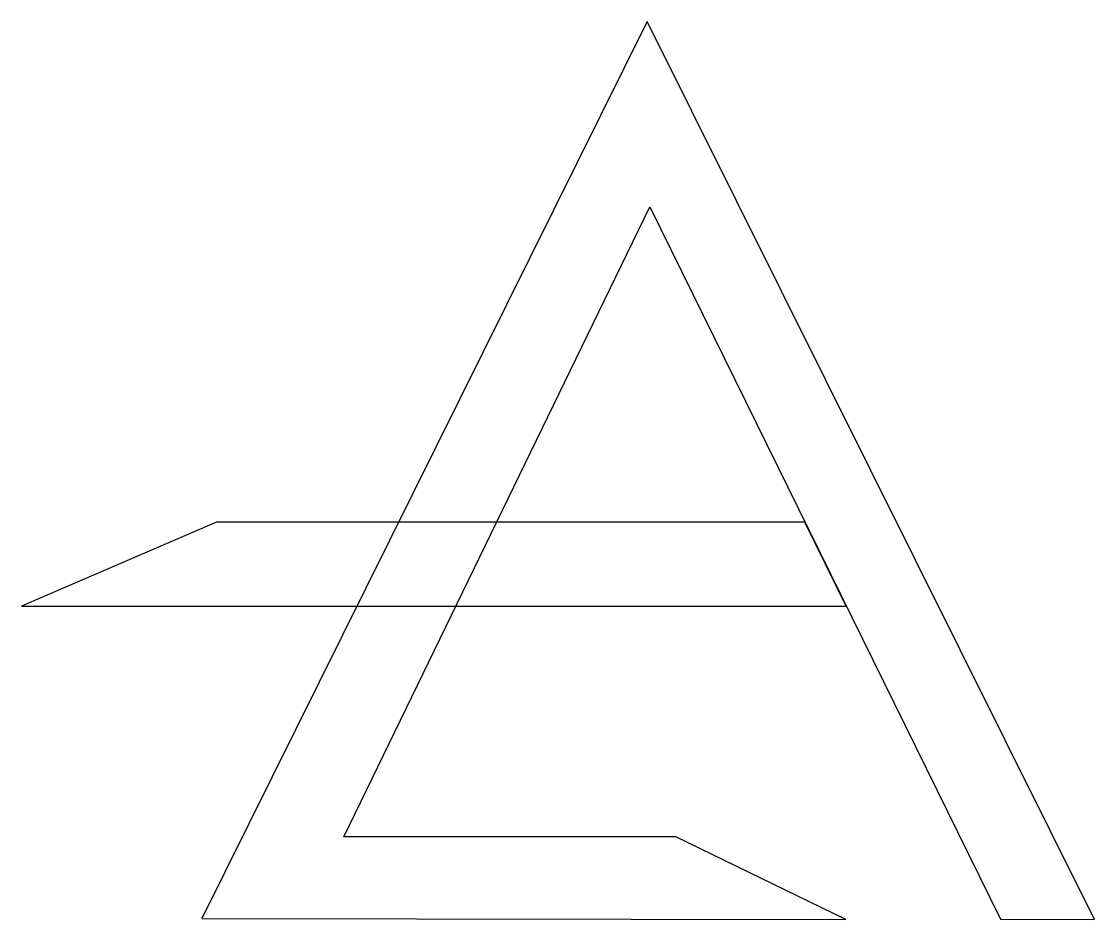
# Model space of a CAD drawing. Extents: x 0 to 86, y 0 to 72.
import ezdxf

# ---------------------------------------------------------------- set-up
doc = ezdxf.new("R2010")
doc.units = 0
doc.layers.get('0').update_dxf_attribs({"linetype": 'CONTINUOUS'})

msp = doc.modelspace()

# ---------------------------------------------------------------- linework, layer by layer
at = {"color": 7}
for points in [[(86.027114, 0), (50.158324, 72.023266), (14.459853, 0.082603), (66.089365, 0.006114), (52.452967, 6.625884), (25.835088, 6.625884), (50.371796, 57.149921), (78.477457, 0.023139)], [(62.811447, 31.862087), (15.63413, 31.862087), (0, 25.131593), (66.127945, 25.131593)]]:
    msp.add_lwpolyline(points, close=True, dxfattribs=at)

doc.saveas('drawing.dxf')
